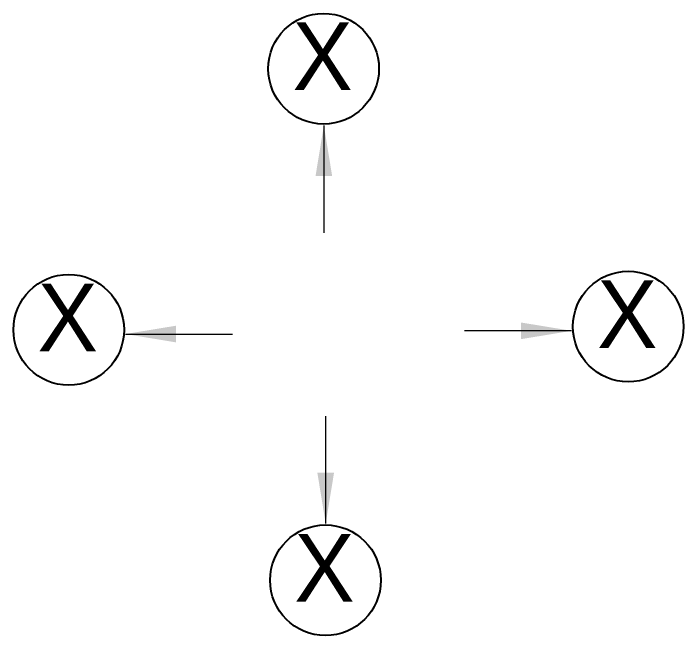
# Model space of a CAD drawing. Header units: feet. Extents: x 109753 to 150441, y 47761 to 75080.
# Drawn here: x 111337 to 111416.3, y 74521.4 to 74595 of the extents above; entities that cross this region are included whole.
import ezdxf

# ---------------------------------------------------------------- set-up
doc = ezdxf.new("R2010")
doc.units = ezdxf.units.FT
doc.header["$LTSCALE"] = 50
doc.header["$MEASUREMENT"] = 0
doc.layers.add('DIMENSION', color=5, linetype='Continuous', lineweight=15)
doc.layers.add('TEXT', color=181, linetype='Continuous', lineweight=13)
doc.layers.add('FURNITURE', color=150, linetype='Continuous')
doc.styles.add('GL_Imperial', font='GOTHIC.TTF', dxfattribs={"height": 8})
doc.styles.get("Standard").update_dxf_attribs({"font": 'txt.shx', "height": 6})
doc.dimstyles.new('PAWAn', dxfattribs={"dimtxt": 10, "dimasz": 6, "dimexe": 4, "dimexo": 6, "dimgap": 2, "dimtad": 1, "dimdec": 0, "dimzin": 0, "dimdsep": 46, "dimlunit": 4, "dimtxsty": 'Standard', "dimcen": 0, "dimse1": 1, "dimse2": 1, "dimclrd": 256, "dimclre": 256, "dimadec": 0, "dimazin": 0, "dimtfac": 1, "dimtdec": 0, "dimtix": 1, "dimtmove": 1, "dimatfit": 3, "dimfxl": 1, "dimtolj": 1, "dimtzin": 0, "dimlwd": 5, "dimlwe": -1, "dimarcsym": 0})

msp = doc.modelspace()

# ---------------------------------------------------------------- linework, layer by layer
at = {"ltscale": 15}
for centre in [(111373.697, 74588.419), (111343.549, 74557.55), (111409.727, 74557.93), (111373.914, 74527.939)]:
    msp.add_circle(centre, 6.543, dxfattribs=at)
at = {"layer": 'FURNITURE', "color": 5, "ltscale": 15}
for centre in [(111373.697, 74588.419), (111343.549, 74557.55), (111409.727, 74557.93), (111373.914, 74527.939)]:
    msp.add_circle(centre, 6.543, dxfattribs=at)

# ---------------------------------------------------------------- texts
at = {"layer": 'TEXT', "ltscale": 15, "char_height": 8, "width": 9, "attachment_point": 8, "style": 'GL_Imperial'}
for insert in [(111373.573, 74585.895), (111409.604, 74555.405), (111343.425, 74555.025), (111373.791, 74525.414)]:
    msp.add_mtext('X', dxfattribs=dict(at, insert=insert))

# ---------------------------------------------------------------- leaders
at = {"layer": 'DIMENSION'}
for points in [[(111373.723, 74581.718), (111373.723, 74569.031)], [(111403.031, 74557.431), (111390.344, 74557.431)], [(111350.245, 74557.051), (111362.931, 74557.051)], [(111373.941, 74534.64), (111373.941, 74547.327)]]:
    msp.add_leader(points, dimstyle='PAWAn', override={"dimgap": 2, "dimtad": 1}, dxfattribs=at)

doc.saveas('drawing.dxf')
